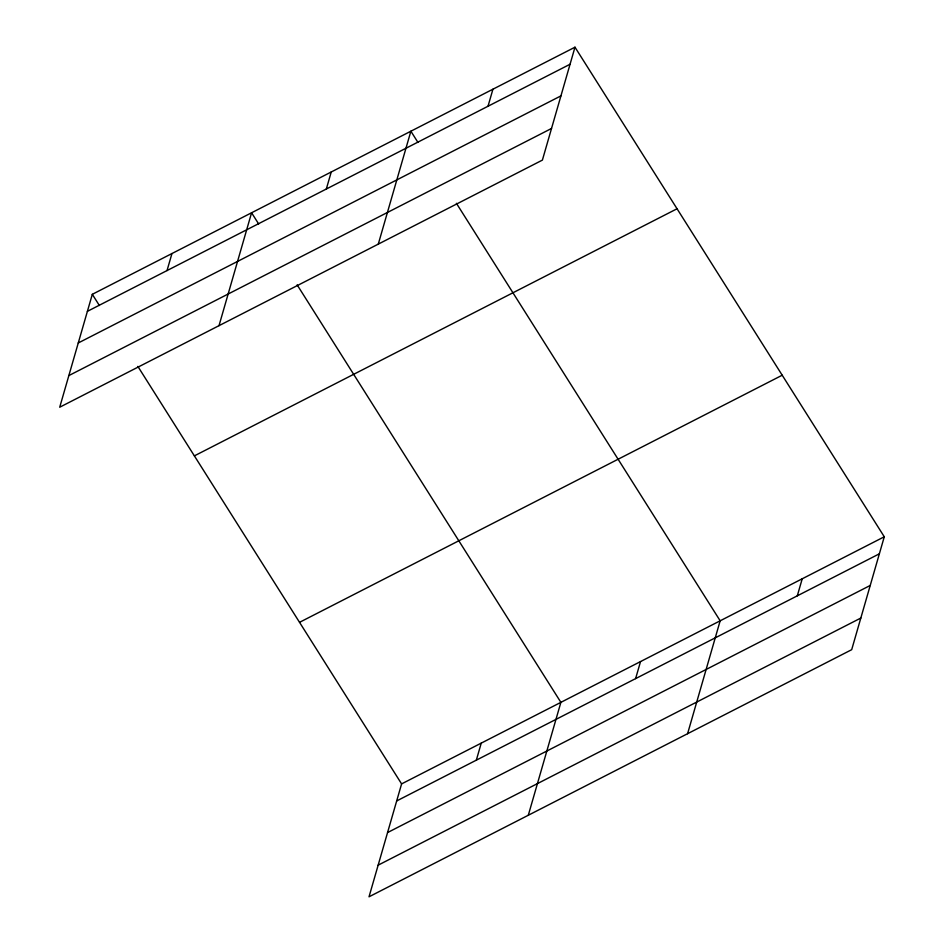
<?xml version="1.0" encoding="UTF-8"?>
<svg xmlns="http://www.w3.org/2000/svg" width="944" height="944" viewBox="0 0 944 944"><rect width="100%" height="100%" fill="white"/><g stroke="black" fill="none" stroke-linecap="round" stroke-linejoin="round"><path stroke-width="1.42" d="M574.979 47.2L92.311 294.316L59.72 407.218L542.399 160.102L574.979 47.2L884.28 536.782L851.689 649.684L369.021 896.8L401.601 783.898L884.28 536.782M167.029 270.574L171.95 253.535M219.008 325.668L251.588 212.766L258.656 223.952M326.317 189.024L331.238 171.997M378.284 244.118L410.876 131.216L417.944 142.402M488.013 106.247L492.933 89.208M476.331 760.156L481.251 743.129M528.298 815.25L560.889 702.348L297.136 284.852M635.607 678.618L640.528 661.579M687.586 733.712L720.166 620.798L456.412 203.302M797.302 595.829L802.223 578.79M87.391 311.343L570.07 64.239M78.258 342.979L560.937 95.875M68.853 375.582L551.52 128.467M194.381 455.869L677.049 208.766M299.543 622.332L782.21 375.216M396.692 800.937L879.36 553.821M387.559 832.573L870.226 585.457M378.155 865.164L860.822 618.049M92.311 294.316L99.38 305.502M137.848 366.39L401.601 783.898"/></g></svg>
